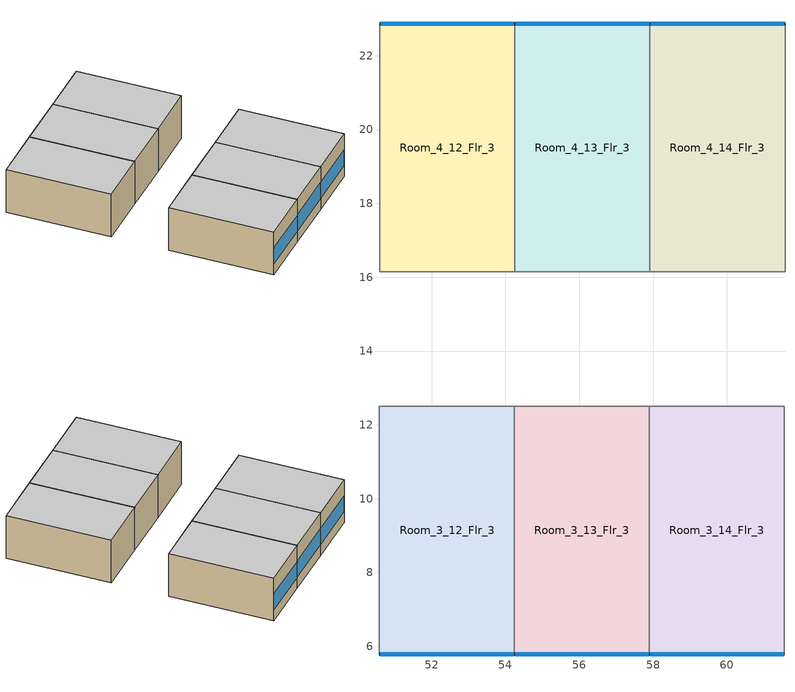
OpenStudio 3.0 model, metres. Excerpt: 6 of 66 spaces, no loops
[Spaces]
Room_3_12_Flr_3
 floor adiabatic (BTAP-Int-Wall): 54.25,12.5 54.25,5.79 50.59,5.79 50.59,12.5 z7.01
 wall outside: 50.59,5.79 54.25,5.79 z7.01:10.06
 wall to Corridor_Flr_3: 54.25,12.5 50.59,12.5 z7.01:10.06
 wall to Room_3_11_Flr_3: 50.59,12.5 50.59,5.79 z7.01:10.06
 wall to Room_3_13_Flr_3: 54.25,5.79 54.25,12.5 z7.01:10.06
 window (BTAP-Ext-FixedWindow:U=0.190 SHGC=0.600): 50.62,5.79 54.22,5.79 z7.77:8.9
 ceiling adiabatic (BTAP-Int-Wall): 54.25,5.79 54.25,12.5 50.59,12.5 50.59,5.79 z10.06
Room_3_13_Flr_3
 floor adiabatic (BTAP-Int-Wall): 57.9,12.5 57.9,5.79 54.25,5.79 54.25,12.5 z7.01
 wall outside: 54.25,5.79 57.9,5.79 z7.01:10.06
 wall to Corridor_Flr_3: 57.9,12.5 54.25,12.5 z7.01:10.06
 wall to Room_3_14_Flr_3: 57.9,5.79 57.9,12.5 z7.01:10.06
 window (BTAP-Ext-FixedWindow:U=0.190 SHGC=0.600): 54.27,5.79 57.88,5.79 z7.77:8.9
 ceiling adiabatic (BTAP-Int-Wall): 57.9,5.79 57.9,12.5 54.25,12.5 54.25,5.79 z10.06
Room_3_14_Flr_3
 floor adiabatic (BTAP-Int-Wall): 61.56,12.5 61.56,5.79 57.9,5.79 57.9,12.5 z7.01
 wall outside: 57.9,5.79 61.56,5.79 z7.01:10.06
 wall to Corridor_Flr_3: 61.56,12.5 57.9,12.5 z7.01:10.06
 wall to Room_3_15_Flr_3: 61.56,5.79 61.56,12.5 z7.01:10.06
 window (BTAP-Ext-FixedWindow:U=0.190 SHGC=0.600): 57.93,5.79 61.54,5.79 z7.77:8.9
 ceiling adiabatic (BTAP-Int-Wall): 61.56,5.79 61.56,12.5 57.9,12.5 57.9,5.79 z10.06
Room_4_12_Flr_3
 floor adiabatic (BTAP-Int-Wall): 54.26,22.86 54.26,16.15 50.6,16.15 50.6,22.86 z7.01
 wall outside: 54.26,22.86 50.6,22.86 z7.01:10.06
 wall to Room_4_13_Flr_3: 54.26,16.15 54.26,22.86 z7.01:10.06
 wall to Corridor_Flr_3: 50.6,16.15 54.26,16.15 z7.01:10.06
 wall to Room_4_11_Flr_3: 50.6,22.86 50.6,16.15 z7.01:10.06
 window (BTAP-Ext-FixedWindow:U=0.190 SHGC=0.600): 54.23,22.86 50.63,22.86 z7.77:8.9
 ceiling adiabatic (BTAP-Int-Wall): 54.26,16.15 54.26,22.86 50.6,22.86 50.6,16.15 z10.06
Room_4_13_Flr_3
 floor adiabatic (BTAP-Int-Wall): 57.92,22.86 57.92,16.15 54.26,16.15 54.26,22.86 z7.01
 wall outside: 57.92,22.86 54.26,22.86 z7.01:10.06
 wall to Corridor_Flr_3: 54.26,16.15 57.92,16.15 z7.01:10.06
 wall to Room_4_14_Flr_3: 57.92,16.15 57.92,22.86 z7.01:10.06
 window (BTAP-Ext-FixedWindow:U=0.190 SHGC=0.600): 57.89,22.86 54.28,22.86 z7.77:8.9
 ceiling adiabatic (BTAP-Int-Wall): 57.92,16.15 57.92,22.86 54.26,22.86 54.26,16.15 z10.06
Room_4_14_Flr_3
 floor adiabatic (BTAP-Int-Wall): 61.58,22.86 61.58,16.15 57.92,16.15 57.92,22.86 z7.01
 wall outside: 61.58,22.86 57.92,22.86 z7.01:10.06
 wall to Corridor_Flr_3: 57.92,16.15 61.58,16.15 z7.01:10.06
 wall to Room_4_15_Flr_3: 61.58,16.15 61.58,22.86 z7.01:10.06
 window (BTAP-Ext-FixedWindow:U=0.190 SHGC=0.600): 61.55,22.86 57.94,22.86 z7.77:8.9
 ceiling adiabatic (BTAP-Int-Wall): 61.58,16.15 61.58,22.86 57.92,22.86 57.92,16.15 z10.06
[Site]
Ottawa=Macdonald-Cartier Intl AP_ON_CAN: Latitude {deg}=45.317; Longitude {deg}=-75.667; Time Zone {hr}=-5; Elevation {m}=114.9; Terrain=City
[Building]
LargeHotel: North Axis {deg}=0; Default Construction Set=BTAP-Mass at hdd = 4500.0; Standards Number of Stories=7; Standards Number of Above Ground Stories=6; Standards Template=NECB2017; Standards Building Type=LargeHotel
[Site:WaterMainsTemperature]
Calculation Method=Correlation; Annual Average Outdoor Air Temperature {C}=6.83333; Maximum Difference In Monthly Average Outdoor Air Temperatures {deltaC}=31.2
[Site:GroundTemperature:BuildingSurface]
19.527, 19.502, 19.536, 19.598, 20.002, 21.64, 22.225, 22.375, 21.449, 20.121, 19.802, 19.633
[SizingPeriod:DesignDay] Barometric Pressure {Pa}=99952; Sky Clearness=0; Rain Indicator=0; Snow Indicator=0; Day of Month=21; Daylight Saving Time Indicator=0; Humidity Indicating Type=Wetbulb; Dry-Bulb Temperature Range Modifier Type=DefaultMultipliers
Name | Maximum Dry-Bulb Temperature {C} | Daily Dry-Bulb Temperature Range {deltaC} | Humidity Indicating Conditions at Maximum Dry-Bulb | Wind Speed {m/s} | Wind Direction {deg} | Month | Day Type | Solar Model Indicator | ASHRAE Taub | ASHRAE Taud
Ottawa=Macdonald-Cartier Intl Ann Clg .4% Condns DB=>MWB | 30.6 | 10.1 | 21.8 | 4.6 | 220 | 7 | SummerDesignDay | ASHRAETau | 0.417 | 2.264
Ottawa=Macdonald-Cartier Intl Ann Htg 99.6% Condns DB | -24.2 | 0 | -24.2 | 3.5 | 290 | 1 | WinterDesignDay | ASHRAEClearSky
[Material:NoMass] Roughness=Smooth; Thermal Absorptance=0.9; Solar Absorptance=0.7
Name | Thermal Resistance {m2-K/W} | Visible Absorptance
Typical Carpet Pad; Typical Carpet Pad 1 | 0.21648 | 0.8
Typical Insulation 1 | 5.20402 | 0.7
Typical Insulation 2 | 3.77764 | 0.7
Typical Insulation 3 | 6.41024 | 0.7
Typical Carpet Pad 2 | 1.25503 | 0.8
Typical Carpet Pad 3; Typical Carpet Pad 4 | 3.45515 | 0.8
Typical Insulation 4 | 0.526298 | 0.7
Typical Insulation 5 | 0.526316 | 0.7
[Material]
Name | Roughness | Thickness {m} | Conductivity {W/m-K} | Density {kg/m3} | Specific Heat {J/kg-K} | Thermal Absorptance | Solar Absorptance | Visible Absorptance
G05 25mm wood | MediumSmooth | 0.0254 | 0.15 | 608 | 1630 | 0.9 | 0.5 | 0.5
100mm Normalweight concrete floor 1 | MediumSmooth | 0.1016 | 2.31 | 2322 | 832
G01 13mm gypsum board 1 | Smooth | 0.0127 | 0.16 | 800 | 1090 | 0.9 | 0.7 | 0.5
4 in. Normalweight Concrete Floor 1 | MediumRough | 0.1016 | 2.31 | 2322 | 832 | 0.9 | 0.7 | 0.7
1IN Stucco 1 | Smooth | 0.0253 | 0.6918 | 1858 | 837 | 0.9 | 0.7 | 0.92
8IN CONCRETE HW RefBldg 1 | Rough | 0.2032 | 1.311 | 2240 | 836.8 | 0.9 | 0.7 | 0.7
1/2IN Gypsum 1 | Smooth | 0.0127 | 0.16 | 784.9 | 830 | 0.9 | 0.4 | 0.4
Metal Roof Surface 1; F08 Metal surface 1 | Smooth | 0.0008 | 45.28 | 7824 | 500 | 0.9 | 0.7 | 0.7
6 in. Normalweight Concrete Floor 1; 6 in. Normalweight Concrete Floor 2; 6 in. Normalweight Concrete Floor 3 | MediumRough | 0.1524 | 2.31 | 2322 | 832 | 0.9 | 0.7 | 0.7
[Construction]
BTAP-Int-Partition; BTAP-Int-Door: G05 25mm wood
BTAP-Int-Floor: 100mm Normalweight concrete floor 1, Typical Carpet Pad
BTAP-Int-Wall: G01 13mm gypsum board 1, G01 13mm gypsum board 1
BTAP-Int-Ceiling: Typical Carpet Pad, 100mm Normalweight concrete floor 1
BTAP-Int-Window: SimpleGlazing
BTAP-Ext-Floor-Mass:U-0.183: Typical Insulation 1, 4 in. Normalweight Concrete Floor 1, Typical Carpet Pad 1
BTAP-Ext-Wall-Mass:U-0.247: 1IN Stucco 1, 8IN CONCRETE HW RefBldg 1, Typical Insulation 2, 1/2IN Gypsum 1
BTAP-Ext-Roof-Metal:U-0.156: Metal Roof Surface 1, Typical Insulation 3
BTAP-Grnd-Floor-Mass:U-0.757: 6 in. Normalweight Concrete Floor 1, Typical Carpet Pad 2
BTAP-Grnd-Wall-Mass:U-0.284: 6 in. Normalweight Concrete Floor 2, Typical Carpet Pad 3
BTAP-Grnd-Roof-Mass:U-0.284: 6 in. Normalweight Concrete Floor 3, Typical Carpet Pad 4
BTAP-Ext-FixedWindow:U=0.190 SHGC=0.600; BTAP-Ext-GlassDoors:U=0.190 SHGC=0.600; BTAP-Ext-Skylights:U=0.190 SHGC=0.600; BTAP-Ext-DaylightDomes:U=0.190 SHGC=0.600; BTAP-Ext-DaylightDiffuser:U=0.190 SHGC=0.600: SimpleGlazing:U=0.190 SHGC=0.600
BTAP-Ext-Door:U-1.9: F08 Metal surface 1, Typical Insulation 4
BTAP-Ext-OverHeadDoor:U-1.9: Typical Insulation 5
[DefaultConstructionSet]
BTAP-Mass at hdd = 4500.0: Default Exterior Surface Constructions=BTAP-Mass at hdd = 4500.0; Default Interior Surface Constructions=Default Surface Constructions 2; Default Ground Contact Surface Constructions=BTAP-Mass at hdd = 4500.0 1; Default Exterior SubSurface Constructions=BTAP-Mass at hdd = 4500.0; Default Interior SubSurface Constructions=Default Sub Surface Constructions 2; Interior Partition Construction=BTAP-Int-Partition
[DefaultSurfaceConstructions]
Name | Floor Construction | Wall Construction | Roof Ceiling Construction
Default Surface Constructions 2 | BTAP-Int-Floor | BTAP-Int-Wall | BTAP-Int-Ceiling
BTAP-Mass at hdd = 4500.0 | BTAP-Ext-Floor-Mass:U-0.183 | BTAP-Ext-Wall-Mass:U-0.247 | BTAP-Ext-Roof-Metal:U-0.156
BTAP-Mass at hdd = 4500.0 1 | BTAP-Grnd-Floor-Mass:U-0.757 | BTAP-Grnd-Wall-Mass:U-0.284 | BTAP-Grnd-Roof-Mass:U-0.284
[DefaultSubSurfaceConstructions]
Name | Fixed Window Construction | Operable Window Construction | Door Construction | Glass Door Construction | Overhead Door Construction | Skylight Construction | Tubular Daylight Dome Construction | Tubular Daylight Diffuser Construction
Default Sub Surface Constructions 2 | BTAP-Int-Window | BTAP-Int-Window | BTAP-Int-Door
BTAP-Mass at hdd = 4500.0 | BTAP-Ext-FixedWindow:U=0.190 SHGC=0.600 | BTAP-Ext-FixedWindow:U=0.190 SHGC=0.600 | BTAP-Ext-Door:U-1.9 | BTAP-Ext-GlassDoors:U=0.190 SHGC=0.600 | BTAP-Ext-OverHeadDoor:U-1.9 | BTAP-Ext-Skylights:U=0.190 SHGC=0.600 | BTAP-Ext-DaylightDomes:U=0.190 SHGC=0.600 | BTAP-Ext-DaylightDiffuser:U=0.190 SHGC=0.600
[WindowMaterial:SimpleGlazingSystem] Solar Heat Gain Coefficient=0.6; Visible Transmittance=0.21
Name | U-Factor {W/m2-K}
SimpleGlazing | 2.2
SimpleGlazing:U=0.190 SHGC=0.600 | 1.9
[Space] Space Type=Space Function Guest room; Building Story=Building Story 3
Name | Thermal Zone
Room_3_12_Flr_3 | DU_BT=Space Function_ST=Guest room_FL=Building Story 3_SCHF 28
Room_3_13_Flr_3 | DU_BT=Space Function_ST=Guest room_FL=Building Story 3_SCHF 26
Room_3_14_Flr_3 | DU_BT=Space Function_ST=Guest room_FL=Building Story 3_SCHF 29
Room_4_12_Flr_3 | DU_BT=Space Function_ST=Guest room_FL=Building Story 3_SCHF 6
Room_4_13_Flr_3 | DU_BT=Space Function_ST=Guest room_FL=Building Story 3_SCHF 30
Room_4_14_Flr_3 | DU_BT=Space Function_ST=Guest room_FL=Building Story 3_SCHF 38
[BuildingStory]
Building Story 3: Nominal Z Coordinate {m}=7.008
[SpaceType]
Space Function Guest room: Default Schedule Set=Space Function Guest room Schedule Set; Design Specification Outdoor Air Object=Space Function Guest room Ventilation; Standards Building Type=Space Function; Standards Space Type=Guest room
[People:Definition]
Space Function Guest room People Definition: Number of People Calculation Method=People/Area; People per Space Floor Area {person/m2}=0.0400145; Fraction Radiant=0.3
[People]
Space Function Guest room People: People Definition=Space Function Guest room People Definition; Space or SpaceType=Space Function Guest room; Work Efficiency Schedule=Work Efficiency Schedule; Clothing Insulation Schedule=Clothing Schedule; Air Velocity Schedule=Air Velocity Schedule; Multiplier=1
[Lights:Definition]
Space Function Guest room Lights Definition: Design Level Calculation Method=Watts/Area; Watts per Space Floor Area {W/m2}=8.29993; Fraction Radiant=0.5; Fraction Visible=0.2
[Lights]
Space Function Guest room Lights: Lights Definition=Space Function Guest room Lights Definition; Space or SpaceType=Space Function Guest room; Fraction Replaceable=1
[DesignSpecification:OutdoorAir]
Space Function Guest room Ventilation: Outdoor Air Method=Sum; Outdoor Air Flow per Person {m3/s-person}=0.00634769; Outdoor Air Flow per Floor Area {m3/s-m2}=0.0003048
[DefaultScheduleSet]
Space Function Guest room Schedule Set: Number of People Schedule=NECB-F-Occupancy; People Activity Level Schedule=NECB-Activity; Lighting Schedule=NECB-F-Lighting; Electric Equipment Schedule=NECB-F-Electric-Equipment; Infiltration Schedule=Always On
[ThermostatSetpoint:DualSetpoint] Heating Setpoint Temperature Schedule=NECB-F-Thermostat Setpoint-Heating; Cooling Setpoint Temperature Schedule=NECB-F-Thermostat Setpoint-Cooling
Space Function Guest room Thermostat 115; Space Function Guest room Thermostat 137; Space Function Guest room Thermostat 139; Space Function Guest room Thermostat 140; Space Function Guest room Thermostat 142; Space Function Guest room Thermostat 150
[ElectricEquipment:Definition]
Space Function Guest room Elec Equip Definition: Design Level Calculation Method=Watts/Area; Watts per Space Floor Area {W/m2}=2.50091; Fraction Radiant=0.5
[ElectricEquipment]
Space Function Guest room Elec Equip: Electric Equipment Definition=Space Function Guest room Elec Equip Definition; Space or SpaceType=Space Function Guest room
[SpaceInfiltration:DesignFlowRate] Schedule=Always On Discrete; Design Flow Rate Calculation Method=Flow/ExteriorArea; Flow per Exterior Surface Area {m3/s-m2}=0.00025; Constant Term Coefficient=0; Temperature Term Coefficient=0; Velocity Term Coefficient=0.224; Velocity Squared Term Coefficient=0
Name | Space or SpaceType
Room_3_12_Flr_3 Infiltration | Room_3_12_Flr_3
Room_3_13_Flr_3 Infiltration | Room_3_13_Flr_3
Room_3_14_Flr_3 Infiltration | Room_3_14_Flr_3
Room_4_12_Flr_3 Infiltration | Room_4_12_Flr_3
Room_4_13_Flr_3 Infiltration | Room_4_13_Flr_3
Room_4_14_Flr_3 Infiltration | Room_4_14_Flr_3
[ThermalZone] Multiplier=4; Use Ideal Air Loads=No
Name | Thermostat
DU_BT=Space Function_ST=Guest room_FL=Building Story 3_SCHF 6 | Space Function Guest room Thermostat 115
DU_BT=Space Function_ST=Guest room_FL=Building Story 3_SCHF 26 | Space Function Guest room Thermostat 137
DU_BT=Space Function_ST=Guest room_FL=Building Story 3_SCHF 28 | Space Function Guest room Thermostat 139
DU_BT=Space Function_ST=Guest room_FL=Building Story 3_SCHF 29 | Space Function Guest room Thermostat 140
DU_BT=Space Function_ST=Guest room_FL=Building Story 3_SCHF 30 | Space Function Guest room Thermostat 142
DU_BT=Space Function_ST=Guest room_FL=Building Story 3_SCHF 38 | Space Function Guest room Thermostat 150
[Schedule:Constant]
Always On Discrete: Value=1
[Schedule:Ruleset]
Clothing Schedule: Default Day Schedule=Clothing Schedule Default Winter Clothes
Air Velocity Schedule: Default Day Schedule=Air Velocity Schedule Default
Work Efficiency Schedule: Default Day Schedule=Work Efficiency Schedule Default
NECB-Activity: Default Day Schedule=NECB-Activity Default; Summer Design Day Schedule=NECB-Activity Summer Design Day; Winter Design Day Schedule=NECB-Activity Winter Design Day
Always On: Default Day Schedule=Always On Default
NECB-F-Occupancy: Default Day Schedule=NECB-F-Occupancy Default
NECB-F-Lighting: Default Day Schedule=NECB-F-Lighting Default
NECB-F-Electric-Equipment: Default Day Schedule=NECB-F-Electric-Equipment Default
NECB-F-Thermostat Setpoint-Heating: Default Day Schedule=NECB-F-Thermostat Setpoint-Heating Default
NECB-F-Thermostat Setpoint-Cooling: Default Day Schedule=NECB-F-Thermostat Setpoint-Cooling Default
[Schedule:Day]
Clothing Schedule Default Winter Clothes; Always On Default: 24, 0, 1
Clothing Schedule Summer Clothes: 24, 0, 0.5
Air Velocity Schedule Default: 24, 0, 0.2
Work Efficiency Schedule Default: 24, 0, 0
NECB-Activity Default; NECB-Activity Winter Design Day; NECB-Activity Summer Design Day: 24, 0, 130
NECB-F-Occupancy Default; NECB-F-Occupancy Default|Wkdy Day; NECB-F-Occupancy Sat Day; NECB-F-Occupancy Sun|Hol Day: 7, 0, 0.63, 8, 0, 0.49, 10, 0, 0.28, 16, 0, 0.14, 17, 0, 0.21, 20, 0, 0.35, 22, 0, 0.49, 23, 0, 0.56, 24, 0, 0.63
NECB-F-Lighting Default; NECB-F-Lighting Default|Wkdy Day; NECB-F-Lighting Sat Day; NECB-F-Lighting Sun|Hol Day; NECB-F-Electric-Equipment Default; NECB-F-Electric-Equipment Default|Wkdy Day; NECB-F-Electric-Equipment Sat Day; NECB-F-Electric-Equipment Sun|Hol Day: 1, 0, 0.21, 3, 0, 0.14, 6, 0, 0.07, 7, 0, 0.14, 8, 0, 0.28, 9, 0, 0.35, 11, 0, 0.28, 12, 0, 0.21, 19, 0, 0.14, 20, 0, 0.42, 21, 0, 0.56, 22, 0, 0.63, 23, 0, 0.56, 24, 0, 0.42
NECB-F-Thermostat Setpoint-Heating Default; NECB-F-Thermostat Setpoint-Heating Default|Wkdy Day; NECB-F-Thermostat Setpoint-Heating Sat Day; NECB-F-Thermostat Setpoint-Heating Sun|Hol Day: 1, 0, 22, 7, 0, 18, 8, 0, 20, 24, 0, 22
NECB-F-Thermostat Setpoint-Cooling Default; NECB-F-Thermostat Setpoint-Cooling Default|Wkdy Day; NECB-F-Thermostat Setpoint-Cooling Sat Day; NECB-F-Thermostat Setpoint-Cooling Sun|Hol Day: 24, 0, 24
[Schedule:Rule] Date Specification Type=DateRange; Start Day=1
Name | Schedule Ruleset | Rule Order | Day Schedule | Start Month | End Month | End Day | Apply Monday | Apply Tuesday | Apply Wednesday | Apply Thursday | Apply Friday | Apply Saturday | Apply Sunday
Schedule Rule 1 | Clothing Schedule | 0 | Clothing Schedule Summer Clothes | 5 | 9 | 30
Schedule Rule 35 | NECB-F-Occupancy | 2 | NECB-F-Occupancy Default|Wkdy Day | 1 | 12 | 31 | Yes | Yes | Yes | Yes | Yes
Schedule Rule 36 | NECB-F-Occupancy | 1 | NECB-F-Occupancy Sat Day | 1 | 12 | 31 |  |  |  |  |  | Yes
Schedule Rule 37 | NECB-F-Occupancy | 0 | NECB-F-Occupancy Sun|Hol Day | 1 | 12 | 31 |  |  |  |  |  |  | Yes
Schedule Rule 38 | NECB-F-Lighting | 2 | NECB-F-Lighting Default|Wkdy Day | 1 | 12 | 31 | Yes | Yes | Yes | Yes | Yes
Schedule Rule 39 | NECB-F-Lighting | 1 | NECB-F-Lighting Sat Day | 1 | 12 | 31 |  |  |  |  |  | Yes
Schedule Rule 40 | NECB-F-Lighting | 0 | NECB-F-Lighting Sun|Hol Day | 1 | 12 | 31 |  |  |  |  |  |  | Yes
Schedule Rule 41 | NECB-F-Electric-Equipment | 2 | NECB-F-Electric-Equipment Default|Wkdy Day | 1 | 12 | 31 | Yes | Yes | Yes | Yes | Yes
Schedule Rule 42 | NECB-F-Electric-Equipment | 1 | NECB-F-Electric-Equipment Sat Day | 1 | 12 | 31 |  |  |  |  |  | Yes
Schedule Rule 43 | NECB-F-Electric-Equipment | 0 | NECB-F-Electric-Equipment Sun|Hol Day | 1 | 12 | 31 |  |  |  |  |  |  | Yes
Schedule Rule 44 | NECB-F-Thermostat Setpoint-Heating | 2 | NECB-F-Thermostat Setpoint-Heating Default|Wkdy Day | 1 | 12 | 31 | Yes | Yes | Yes | Yes | Yes
Schedule Rule 45 | NECB-F-Thermostat Setpoint-Heating | 1 | NECB-F-Thermostat Setpoint-Heating Sat Day | 1 | 12 | 31 |  |  |  |  |  | Yes
Schedule Rule 46 | NECB-F-Thermostat Setpoint-Heating | 0 | NECB-F-Thermostat Setpoint-Heating Sun|Hol Day | 1 | 12 | 31 |  |  |  |  |  |  | Yes
Schedule Rule 47 | NECB-F-Thermostat Setpoint-Cooling | 2 | NECB-F-Thermostat Setpoint-Cooling Default|Wkdy Day | 1 | 12 | 31 | Yes | Yes | Yes | Yes | Yes
Schedule Rule 48 | NECB-F-Thermostat Setpoint-Cooling | 1 | NECB-F-Thermostat Setpoint-Cooling Sat Day | 1 | 12 | 31 |  |  |  |  |  | Yes
Schedule Rule 49 | NECB-F-Thermostat Setpoint-Cooling | 0 | NECB-F-Thermostat Setpoint-Cooling Sun|Hol Day | 1 | 12 | 31 |  |  |  |  |  |  | Yes
